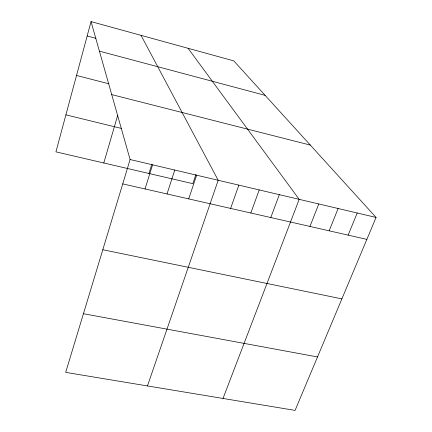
<?xml version="1.0" encoding="UTF-8"?>
<svg xmlns="http://www.w3.org/2000/svg" width="432" height="432" viewBox="0 0 432 432"><rect width="100%" height="100%" fill="white"/><g stroke="black" fill="none" stroke-linecap="round" stroke-linejoin="round"><path stroke-width="0.65" d="M91.044 21.6L130.102 159.527L65.686 372.379L295.083 410.4L376.072 217.442L233.782 60.869L91.044 21.6L55.928 151.859L192.845 183.686L195.88 174.582M103.799 162.988L117.72 115.252M148.943 173.48L151.843 164.209M145.028 188.962L152.588 164.824M167.022 193.963L174.76 170.041M188.714 198.893L196.625 175.192M147.463 385.933L218.192 180.268L141.026 35.348M230.607 208.413L238.842 185.128M250.83 213.014L259.222 189.929M270.794 217.55L279.331 194.665M223.02 398.455L299.182 199.336L188.087 48.298M309.96 226.454L318.778 203.953M329.168 230.818L338.121 208.505M348.133 235.132L357.221 213.003M83.441 313.713L317.52 356.945M102.8 249.734L341.89 298.879M122.731 183.892L366.86 239.387M130.102 159.527L376.072 217.442M65.902 114.853L121.435 128.428M111.715 94.597L310.322 145.087M76.523 75.47L108.988 83.824M99.414 51.154L265.118 95.348M87.172 35.964L95.98 38.345"/></g></svg>
